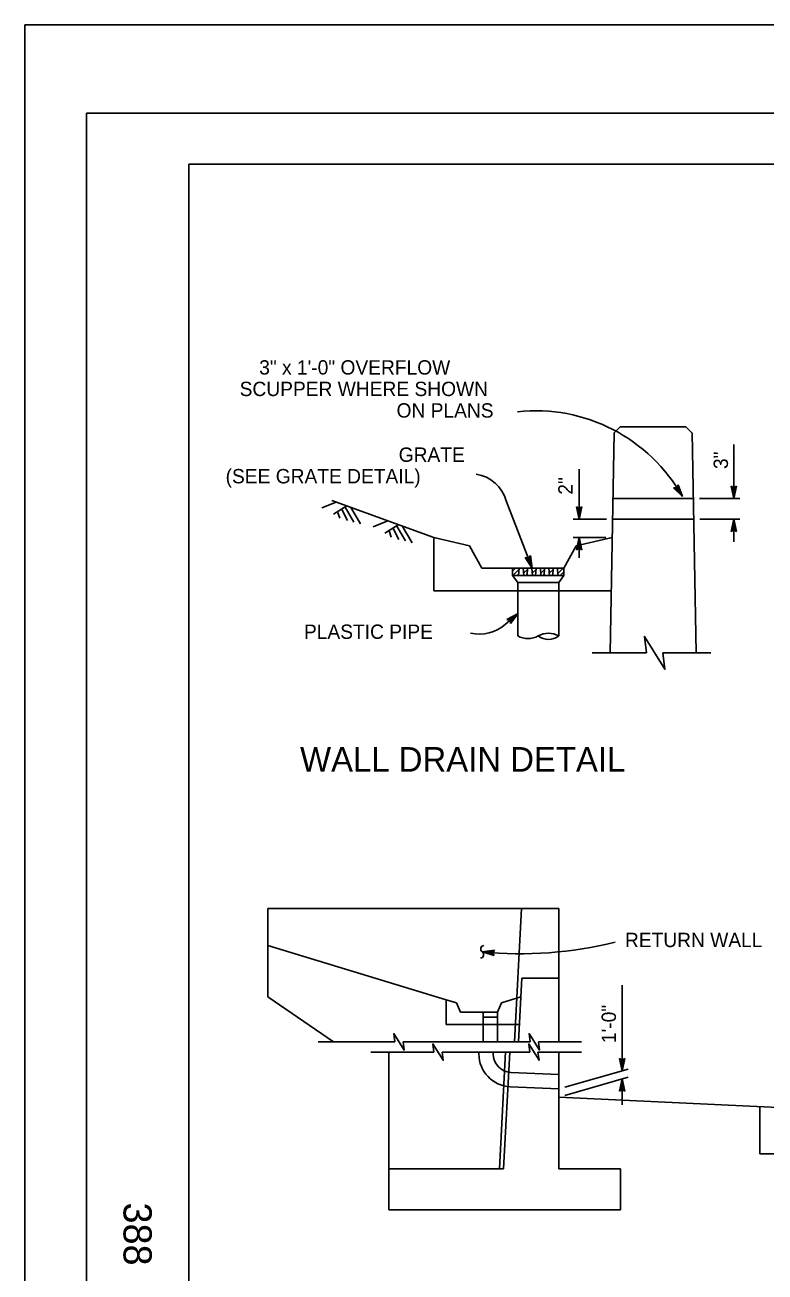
# Model space of a CAD drawing. Extents: x -894 to 866, y -472 to 714.
# Drawn here: x -894 to -533, y 105 to 714 of the extents above; entities that cross this region are included whole.
import ezdxf

# ---------------------------------------------------------------- set-up
doc = ezdxf.new("R2010")
doc.units = 0
for name, color, linetype in [('border_PLOTTING-ELEMENTS', 7, 'Continuous'), ('border_rw_22x34_Cut_Lines', 7, 'Continuous'), ('border_SHEET', 7, 'Continuous'), ('border_WITHIN-BORDER-anno', 7, 'Continuous'), ('df_INLET', 7, 'Continuous'), ('mc_CURB-GUTTER', 7, 'Continuous'), ('pp_PRESENTATION', 7, 'Continuous'), ('rd_PROFILE-OG', 7, 'Continuous'), ('wall_RW-DETAIL', 7, 'Continuous'), ('wall_RW-DETAIL-anno', 7, 'Continuous')]:
    doc.layers.add(name, color=color, linetype=linetype)

msp = doc.modelspace()

# ---------------------------------------------------------------- linework, layer by layer
at = {"layer": 'border_PLOTTING-ELEMENTS'}
for points in [[(-894.04, -472.44), (865.96, -472.44), (865.96, 713.56), (-894.04, 713.56)], [(-864.04, 670.56), (835.96, 670.56), (835.96, -429.44), (-864.04, -429.44)]]:
    msp.add_lwpolyline(points, close=True, dxfattribs=at)
at = {"layer": 'border_rw_22x34_Cut_Lines'}
msp.add_lwpolyline([(-864.04, 670.56), (835.96, 670.56), (835.96, -429.44), (-864.04, -429.44)], close=True, dxfattribs=at)
at = {"layer": 'border_SHEET'}
for p, q in [((-814.04, 645.56), (810.96, 645.56)), ((-814.04, -404.44), (-814.04, 645.56))]:
    msp.add_line(p, q, dxfattribs=at)
at = {"layer": 'df_INLET'}
for p, q in [((-656.08, 444.97), (-656.08, 448.47)), ((-656.08, 448.47), (-656.08, 448.47)), ((-656.08, 448.47), (-631.08, 448.47)), ((-656.08, 446.98), (-654.6, 448.47)), ((-656.08, 444.97), (-631.08, 444.97)), ((-653.58, 441.47), (-656.08, 444.97)), ((-655.97, 444.97), (-653, 447.94)), ((-655.04, 448.47), (-655.04, 448.47)), ((-654, 448.47), (-654, 448.47)), ((-653.85, 444.97), (-653.16, 445.66)), ((-652.96, 448.47), (-653.21, 444.97)), ((-652.96, 448.47), (-652.96, 448.47)), ((-651.92, 448.47), (-651.92, 448.47)), ((-650.88, 448.47), (-650.88, 448.47)), ((-650.88, 448.47), (-650.63, 444.97)), ((-650.88, 448.47), (-650.88, 448.47)), ((-650.88, 448.47), (-650.63, 444.97)), ((-650.88, 448.47), (-650.88, 448.47)), ((-650.88, 448.47), (-650.63, 444.97)), ((-650.88, 448.47), (-650.88, 448.47)), ((-650.88, 448.47), (-650.63, 444.97)), ((-650.84, 447.98), (-650.35, 448.47)), ((-650.7, 446), (-648.84, 447.86)), ((-649.83, 448.47), (-649.83, 448.47)), ((-649.83, 448.47), (-649.83, 448.47)), ((-649.83, 448.47), (-649.83, 448.47)), ((-649.83, 448.47), (-649.83, 448.47)), ((-649.61, 444.97), (-649, 445.58)), ((-648.79, 448.47), (-649.04, 444.97)), ((-648.79, 448.47), (-649.04, 444.97)), ((-648.79, 448.47), (-649.04, 444.97)), ((-648.79, 448.47), (-648.79, 448.47)), ((-648.79, 448.47), (-648.79, 448.47)), ((-648.79, 448.47), (-648.79, 448.47)), ((-647.75, 448.47), (-647.75, 448.47)), ((-646.71, 448.47), (-646.71, 448.47)), ((-646.71, 448.47), (-646.46, 444.97)), ((-646.71, 448.47), (-646.71, 448.47)), ((-646.71, 448.47), (-646.46, 444.97)), ((-646.71, 448.47), (-646.71, 448.47)), ((-646.71, 448.47), (-646.46, 444.97)), ((-646.67, 447.98), (-646.19, 448.47)), ((-646.53, 446), (-644.67, 447.86)), ((-645.67, 448.47), (-645.67, 448.47)), ((-645.67, 448.47), (-645.67, 448.47)), ((-645.67, 448.47), (-645.67, 448.47)), ((-645.45, 444.97), (-644.83, 445.58)), ((-644.63, 448.47), (-644.88, 444.97)), ((-644.63, 448.47), (-644.88, 444.97)), ((-644.63, 448.47), (-644.88, 444.97)), ((-644.63, 448.47), (-644.63, 448.47)), ((-644.63, 448.47), (-644.63, 448.47)), ((-644.63, 448.47), (-644.63, 448.47)), ((-643.58, 448.47), (-643.58, 448.47)), ((-642.54, 448.47), (-642.54, 448.47)), ((-642.54, 448.47), (-642.29, 444.97)), ((-642.54, 448.47), (-642.54, 448.47)), ((-642.54, 448.47), (-642.29, 444.97)), ((-642.51, 447.98), (-642.02, 448.47)), ((-642.37, 446), (-640.5, 447.86)), ((-641.5, 448.47), (-641.5, 448.47)), ((-641.5, 448.47), (-641.5, 448.47)), ((-641.28, 444.97), (-640.67, 445.58)), ((-640.46, 448.47), (-640.71, 444.97)), ((-640.46, 448.47), (-640.71, 444.97)), ((-640.46, 448.47), (-640.46, 448.47)), ((-640.46, 448.47), (-640.46, 448.47)), ((-639.42, 448.47), (-639.42, 448.47)), ((-638.38, 448.47), (-638.38, 448.47)), ((-638.38, 448.47), (-638.13, 444.97)), ((-638.34, 447.98), (-637.85, 448.47)), ((-638.2, 446), (-636.34, 447.86)), ((-637.33, 448.47), (-637.33, 448.47)), ((-637.11, 444.97), (-636.5, 445.58)), ((-636.29, 448.47), (-636.54, 444.97)), ((-636.29, 448.47), (-636.29, 448.47)), ((-635.25, 448.47), (-635.25, 448.47)), ((-634.21, 448.47), (-634.21, 448.47)), ((-634.21, 448.47), (-633.96, 444.97)), ((-634.17, 447.91), (-633.61, 448.47)), ((-634.03, 445.93), (-631.49, 448.47)), ((-633.58, 441.47), (-631.08, 444.97)), ((-633.17, 448.47), (-633.17, 448.47)), ((-632.87, 444.97), (-631.08, 446.75)), ((-632.13, 448.47), (-632.13, 448.47)), ((-631.08, 444.97), (-631.08, 448.47)), ((-631.08, 448.47), (-631.08, 448.47)), ((-653.58, 441.47), (-653.58, 415.47)), ((-653.58, 441.47), (-633.58, 441.47)), ((-633.58, 441.47), (-633.58, 415.47)), ((-670.52, 231.94), (-670.52, 217.41)), ((-663.52, 231.94), (-663.52, 217.41)), ((-663.52, 229.44), (-670.52, 229.44)), ((-656.94, 202.51), (-633.52, 201.41)), ((-657.26, 195.52), (-633.52, 194.41))]:
    msp.add_line(p, q, dxfattribs=at)
for centre, radius, start, end in [((-648.58, 424.26), 10.11, 240.36562, 299.63438), ((-638.58, 406.73), 10.07, 60.22599, 119.77401), ((-638.58, 421.74), 8.02, 231.42729, 308.57271), ((-656.52, 211.5), 16, 180, 267.32447), ((-656.52, 211.5), 9, 180, 267.32444)]:
    msp.add_arc(centre, radius, start, end, dxfattribs=at)
at = {"layer": 'mc_CURB-GUTTER'}
for p, q in [((-694.6, 463.47), (-677.13, 459.47)), ((-694.6, 463.47), (-694.6, 437.47)), ((-607.57, 463.47), (-625.04, 459.47)), ((-677.13, 459.47), (-671.08, 448.47)), ((-625.04, 459.47), (-631.08, 448.47)), ((-656.08, 448.47), (-671.08, 448.47)), ((-653.58, 437.47), (-694.6, 437.47)), ((-633.58, 437.47), (-653.58, 437.47)), ((-608.04, 437.47), (-633.58, 437.47)), ((-688.52, 237.94), (-688.52, 225.94)), ((-688.52, 237.94), (-683.52, 236.41)), ((-652, 239.31), (-661.52, 236.41)), ((-683.52, 236.41), (-681.52, 231.94)), ((-681.52, 231.94), (-663.52, 231.94)), ((-661.52, 236.41), (-663.52, 231.94)), ((-688.52, 225.94), (-652.7, 225.94)), ((-633.52, 190.41), (-526.52, 185.41)), ((-535.52, 185.83), (-535.52, 162.83)), ((-535.52, 162.83), (-522.52, 162.83))]:
    msp.add_line(p, q, dxfattribs=at)
at = {"layer": 'pp_PRESENTATION'}
for p, q in [((-590.77, 407.21), (-617.2, 407.21)), ((-559.42, 407.21), (-582.77, 407.21)), ((-751.04, 217.41), (-718.85, 217.41)), ((-713.52, 217.41), (-719.02, 217.41)), ((-704.02, 217.41), (-709.52, 217.41)), ((-704.02, 217.41), (-650.46, 217.41)), ((-647.51, 217.41), (-653.01, 217.41)), ((-638.01, 217.41), (-643.51, 217.41)), ((-638.01, 217.41), (-622.5, 217.41)), ((-725.27, 212.41), (-698.5, 212.41)), ((-694.47, 212.41), (-699.97, 212.41)), ((-684.97, 212.41), (-690.47, 212.41)), ((-687.13, 212.41), (-651.25, 212.41)), ((-672.84, 212.41), (-672.84, 212.41)), ((-672.52, 211.5), (-672.52, 212.41)), ((-665.52, 211.5), (-665.52, 212.41)), ((-647.71, 212.41), (-653.21, 212.41)), ((-638.21, 212.41), (-643.71, 212.41)), ((-638.21, 212.41), (-622.5, 212.41))]:
    msp.add_line(p, q, dxfattribs=at)
for points in [[(-590.77, 407.21), (-591.77, 415.21), (-581.77, 399.21), (-582.77, 407.21)], [(-713.52, 217.41), (-714.02, 221.41), (-709.02, 213.41), (-709.52, 217.41)], [(-647.51, 217.41), (-648.01, 221.41), (-643.01, 213.41), (-643.51, 217.41)], [(-694.47, 212.41), (-694.97, 216.41), (-689.97, 208.41), (-690.47, 212.41)], [(-647.71, 212.41), (-648.21, 216.41), (-643.21, 208.41), (-643.71, 212.41)]]:
    msp.add_lwpolyline(points, dxfattribs=at)
at = {"layer": 'rd_PROFILE-OG'}
for p, q in [((-742.11, 480.79), (-749.2, 477.97)), ((-744.22, 481.53), (-694.6, 463.47)), ((-737.04, 478.9), (-743.5, 474.89)), ((-741.51, 475.99), (-740.44, 472.91)), ((-739.45, 477.07), (-736.69, 471.8)), ((-737.78, 478.22), (-733.54, 471.03)), ((-734.99, 478.13), (-730.24, 470.09)), ((-716.99, 471.56), (-724.08, 468.75)), ((-711.92, 469.68), (-718.38, 465.66)), ((-712.66, 468.99), (-708.42, 461.8)), ((-709.87, 468.9), (-705.12, 460.86)), ((-716.39, 466.77), (-715.32, 463.68)), ((-714.33, 467.85), (-711.57, 462.58)), ((-775.52, 264.41), (-688.52, 237.94))]:
    msp.add_line(p, q, dxfattribs=at)
msp.add_lwpolyline([(-744.22, 481.53), (-694.6, 463.47)], dxfattribs=at)
at = {"layer": 'wall_RW-DETAIL'}
for p, q in [((-606.58, 514.47), (-603.58, 517.47)), ((-603.58, 517.47), (-571.58, 517.47)), ((-568.58, 514.47), (-571.58, 517.47)), ((-608.53, 407.21), (-606.58, 514.47)), ((-566.58, 407.21), (-568.53, 514.47)), ((-607.17, 482.47), (-567.95, 482.47)), ((-607.35, 472.47), (-567.77, 472.47)), ((-775.52, 282.41), (-633.52, 282.41)), ((-775.52, 282.41), (-775.52, 239.41)), ((-655.15, 217.41), (-651.73, 282.41)), ((-633.52, 282.41), (-633.52, 217.41)), ((-653.15, 217.41), (-651.52, 248.41)), ((-651.52, 248.41), (-633.52, 248.41)), ((-743.52, 217.41), (-775.52, 239.41)), ((-716.52, 135.41), (-716.52, 212.41)), ((-662.51, 155.52), (-659.51, 212.52)), ((-660.52, 155.41), (-657.52, 212.41)), ((-633.52, 212.41), (-633.52, 155.41)), ((-716.52, 155.41), (-660.52, 155.41)), ((-633.52, 155.41), (-603.52, 155.41)), ((-603.52, 155.41), (-603.52, 135.41)), ((-603.52, 135.41), (-716.52, 135.41))]:
    msp.add_line(p, q, dxfattribs=at)
at = {"layer": 'wall_RW-DETAIL-anno'}
for p, q in [((-548.17, 482.47), (-548.17, 508.83)), ((-623.61, 472.47), (-623.61, 496.79)), ((-577.54, 487.77), (-575.99, 487.8)), ((-573.2, 483.41), (-577.54, 487.77)), ((-577.54, 487.77), (-577.54, 487.77)), ((-573.95, 484.58), (-577.11, 487.76)), ((-574.68, 485.75), (-576.72, 487.8)), ((-575.42, 486.91), (-576.29, 487.79)), ((-575.99, 487.8), (-575.29, 489.2)), ((-575.85, 488.1), (-575.42, 486.91)), ((-575.65, 488.43), (-574.68, 485.75)), ((-575.47, 488.82), (-573.94, 484.58)), ((-575.29, 489.2), (-575.29, 489.2)), ((-575.29, 489.2), (-573.2, 483.41)), ((-548.17, 482.47), (-549.5, 488.47)), ((-549.5, 488.47), (-549.5, 488.47)), ((-549.5, 488.47), (-548.17, 487.67)), ((-548.18, 483.86), (-549.15, 488.23)), ((-548.17, 485.23), (-548.8, 488.05)), ((-548.17, 486.61), (-548.44, 487.82)), ((-548.17, 487.67), (-546.84, 488.47)), ((-546.84, 488.47), (-548.17, 482.47)), ((-547.19, 488.25), (-548.17, 483.85)), ((-547.55, 488.02), (-548.17, 485.23)), ((-547.9, 487.84), (-548.17, 486.61)), ((-546.84, 488.47), (-546.84, 488.47)), ((-659.18, 481.4), (-646.52, 448.56)), ((-573.2, 483.41), (-573.2, 483.41)), ((-564.95, 482.47), (-545.17, 482.47)), ((-548.17, 482.47), (-548.17, 482.47)), ((-623.61, 472.47), (-624.94, 478.47)), ((-624.94, 478.47), (-624.94, 478.47)), ((-624.94, 478.47), (-623.61, 477.67)), ((-623.61, 473.86), (-624.58, 478.23)), ((-623.6, 475.23), (-624.23, 478.05)), ((-623.6, 476.61), (-623.87, 477.82)), ((-623.61, 477.67), (-622.27, 478.47)), ((-622.27, 478.47), (-623.61, 472.47)), ((-622.62, 478.25), (-623.6, 473.85)), ((-622.98, 478.02), (-623.6, 475.23)), ((-623.33, 477.84), (-623.6, 476.61)), ((-622.27, 478.47), (-622.27, 478.47)), ((-610.35, 472.47), (-626.61, 472.47)), ((-623.61, 472.47), (-623.61, 472.47)), ((-564.77, 472.47), (-545.17, 472.47)), ((-549.51, 466.47), (-548.17, 472.47)), ((-549.16, 466.68), (-548.18, 471.09)), ((-548.8, 466.92), (-548.18, 469.7)), ((-548.18, 469.7), (-547.55, 466.88)), ((-548.17, 472.47), (-548.17, 461.33)), ((-548.17, 472.47), (-548.17, 472.47)), ((-548.17, 472.47), (-546.84, 466.47)), ((-548.17, 471.07), (-547.2, 466.7)), ((-610.57, 463.47), (-626.61, 463.47)), ((-624.95, 457.47), (-623.61, 463.47)), ((-623.61, 463.47), (-623.61, 453.5)), ((-623.61, 463.47), (-623.61, 463.47)), ((-623.61, 463.47), (-622.28, 457.47)), ((-548.17, 467.27), (-549.51, 466.47)), ((-549.51, 466.47), (-549.51, 466.47)), ((-548.45, 467.09), (-548.18, 468.32)), ((-548.18, 468.32), (-547.91, 467.11)), ((-546.84, 466.47), (-548.17, 467.27)), ((-546.84, 466.47), (-546.84, 466.47)), ((-623.61, 458.27), (-624.95, 457.47)), ((-624.95, 457.47), (-624.95, 457.47)), ((-624.59, 457.68), (-623.61, 462.09)), ((-624.23, 457.92), (-623.61, 460.7)), ((-623.88, 458.09), (-623.61, 459.32)), ((-623.61, 460.7), (-622.98, 457.88)), ((-623.61, 459.32), (-623.34, 458.11)), ((-622.28, 457.47), (-623.61, 458.27)), ((-623.6, 462.07), (-622.63, 457.7)), ((-622.28, 457.47), (-622.28, 457.47)), ((-646.52, 448.56), (-649.92, 453.68)), ((-649.92, 453.68), (-649.92, 453.68)), ((-649.92, 453.68), (-648.39, 453.42)), ((-647.02, 449.86), (-649.5, 453.59)), ((-647.51, 451.14), (-649.11, 453.55)), ((-648.01, 452.43), (-648.69, 453.46)), ((-648.39, 453.42), (-647.43, 454.64)), ((-648.19, 453.68), (-648.01, 452.43)), ((-647.93, 453.97), (-647.51, 451.14)), ((-647.68, 454.31), (-647.02, 449.85)), ((-647.43, 454.64), (-647.43, 454.64)), ((-647.43, 454.64), (-646.52, 448.56)), ((-646.52, 448.56), (-646.52, 448.56)), ((-659.52, 421.2), (-653.36, 426.33)), ((-658.83, 423.52), (-653.36, 426.33)), ((-653.36, 426.33), (-657.12, 421.47)), ((-653.36, 426.33), (-653.36, 426.33)), ((-657.36, 423), (-658.83, 423.52)), ((-658.83, 423.52), (-658.83, 423.52)), ((-658.43, 423.38), (-654.42, 425.45)), ((-658.02, 423.26), (-655.48, 424.56)), ((-657.67, 423.1), (-656.55, 423.68)), ((-657.12, 421.47), (-657.36, 423)), ((-656.55, 423.68), (-657.3, 422.7)), ((-655.48, 424.56), (-657.25, 422.27)), ((-654.43, 425.44), (-657.17, 421.89)), ((-657.12, 421.47), (-657.12, 421.47)), ((-670.96, 261.34), (-664.87, 262.16)), ((-669.57, 261.23), (-665.13, 261.82)), ((-664.87, 262.16), (-665.78, 260.9)), ((-664.87, 262.16), (-664.87, 262.16)), ((-665.1, 259.5), (-670.96, 261.34)), ((-670.96, 261.34), (-670.96, 261.34)), ((-665.28, 259.87), (-669.59, 261.22)), ((-668.21, 261.1), (-665.34, 261.49)), ((-665.48, 260.25), (-668.21, 261.1)), ((-666.83, 260.99), (-665.61, 261.15)), ((-665.63, 260.61), (-666.83, 260.99)), ((-665.78, 260.9), (-665.1, 259.5)), ((-665.1, 259.5), (-665.1, 259.5)), ((-602.64, 203.31), (-602.64, 245.13)), ((-602.64, 203.31), (-603.97, 209.31)), ((-603.97, 209.31), (-603.97, 209.31)), ((-603.97, 209.31), (-602.64, 208.51)), ((-602.65, 204.7), (-603.61, 209.08)), ((-602.64, 206.07), (-603.27, 208.9)), ((-602.64, 207.46), (-602.91, 208.67)), ((-602.64, 208.51), (-601.3, 209.31)), ((-601.3, 209.31), (-602.64, 203.31)), ((-601.66, 209.1), (-602.64, 204.69)), ((-602.02, 208.86), (-602.64, 206.07)), ((-602.37, 208.69), (-602.64, 207.46)), ((-601.3, 209.31), (-601.3, 209.31)), ((-630.64, 195.24), (-599.76, 204.14)), ((-602.64, 203.31), (-602.64, 203.31)), ((-630.64, 191.24), (-599.76, 200.14)), ((-603.98, 193.31), (-602.64, 199.31)), ((-603.63, 193.53), (-602.64, 197.93)), ((-603.27, 193.76), (-602.65, 196.55)), ((-602.92, 193.94), (-602.65, 195.17)), ((-602.65, 196.55), (-602.02, 193.72)), ((-602.65, 195.17), (-602.38, 193.96)), ((-602.64, 186.66), (-602.64, 199.31)), ((-602.64, 199.31), (-602.64, 199.31)), ((-602.64, 199.31), (-601.31, 193.31)), ((-602.64, 197.92), (-601.67, 193.55)), ((-602.64, 194.11), (-603.98, 193.31)), ((-603.98, 193.31), (-603.98, 193.31)), ((-601.31, 193.31), (-602.64, 194.11)), ((-601.31, 193.31), (-601.31, 193.31))]:
    msp.add_line(p, q, dxfattribs=at)
for centre, radius, start, end in [((-644.92, 443.03), 82.31, 29.37974, 96.11277), ((-676.71, 476.38), 18.24, 15.97228, 81.09263), ((-672.55, 436.21), 19.88, 258.17942, 310.96944), ((-669.88, 262.74), 1.77, 99.36499, 232.40378), ((-652.12, 451.98), 191.57, 264.35719, 283.90461), ((-672.04, 259.94), 1.77, 279.36499, 52.40378)]:
    msp.add_arc(centre, radius, start, end, dxfattribs=at)

# ---------------------------------------------------------------- texts
at = {"layer": 'border_WITHIN-BORDER-anno'}
msp.add_text('388', height=13.78, rotation=270, dxfattribs=at).set_placement((-845.95, 139))
at = {"layer": 'wall_RW-DETAIL-anno'}
for s, height, p in [('3" x 1\'-0" OVERFLOW', 7, (-779.73, 542.98)), ('SCUPPER WHERE SHOWN', 7, (-789.28, 532.48)), ('ON PLANS', 7, (-712.72, 521.98)), ('GRATE', 7, (-711.68, 500.4)), ('(SEE GRATE DETAIL)', 7, (-796.13, 489.9)), ('PLASTIC PIPE', 7, (-757.9, 414.02)), ('WALL DRAIN DETAIL', 12, (-759.81, 349.23)), ('RETURN WALL', 7, (-601.27, 263.61))]:
    msp.add_text(s, height=height, dxfattribs=at).set_placement(p)
for s, p in [('3"', (-551, 496.88)), ('2"', (-626.81, 484.38)), ('1\'-0"', (-605.66, 216.81))]:
    msp.add_text(s, height=7, rotation=90, dxfattribs=at).set_placement(p)

doc.saveas('drawing.dxf')
